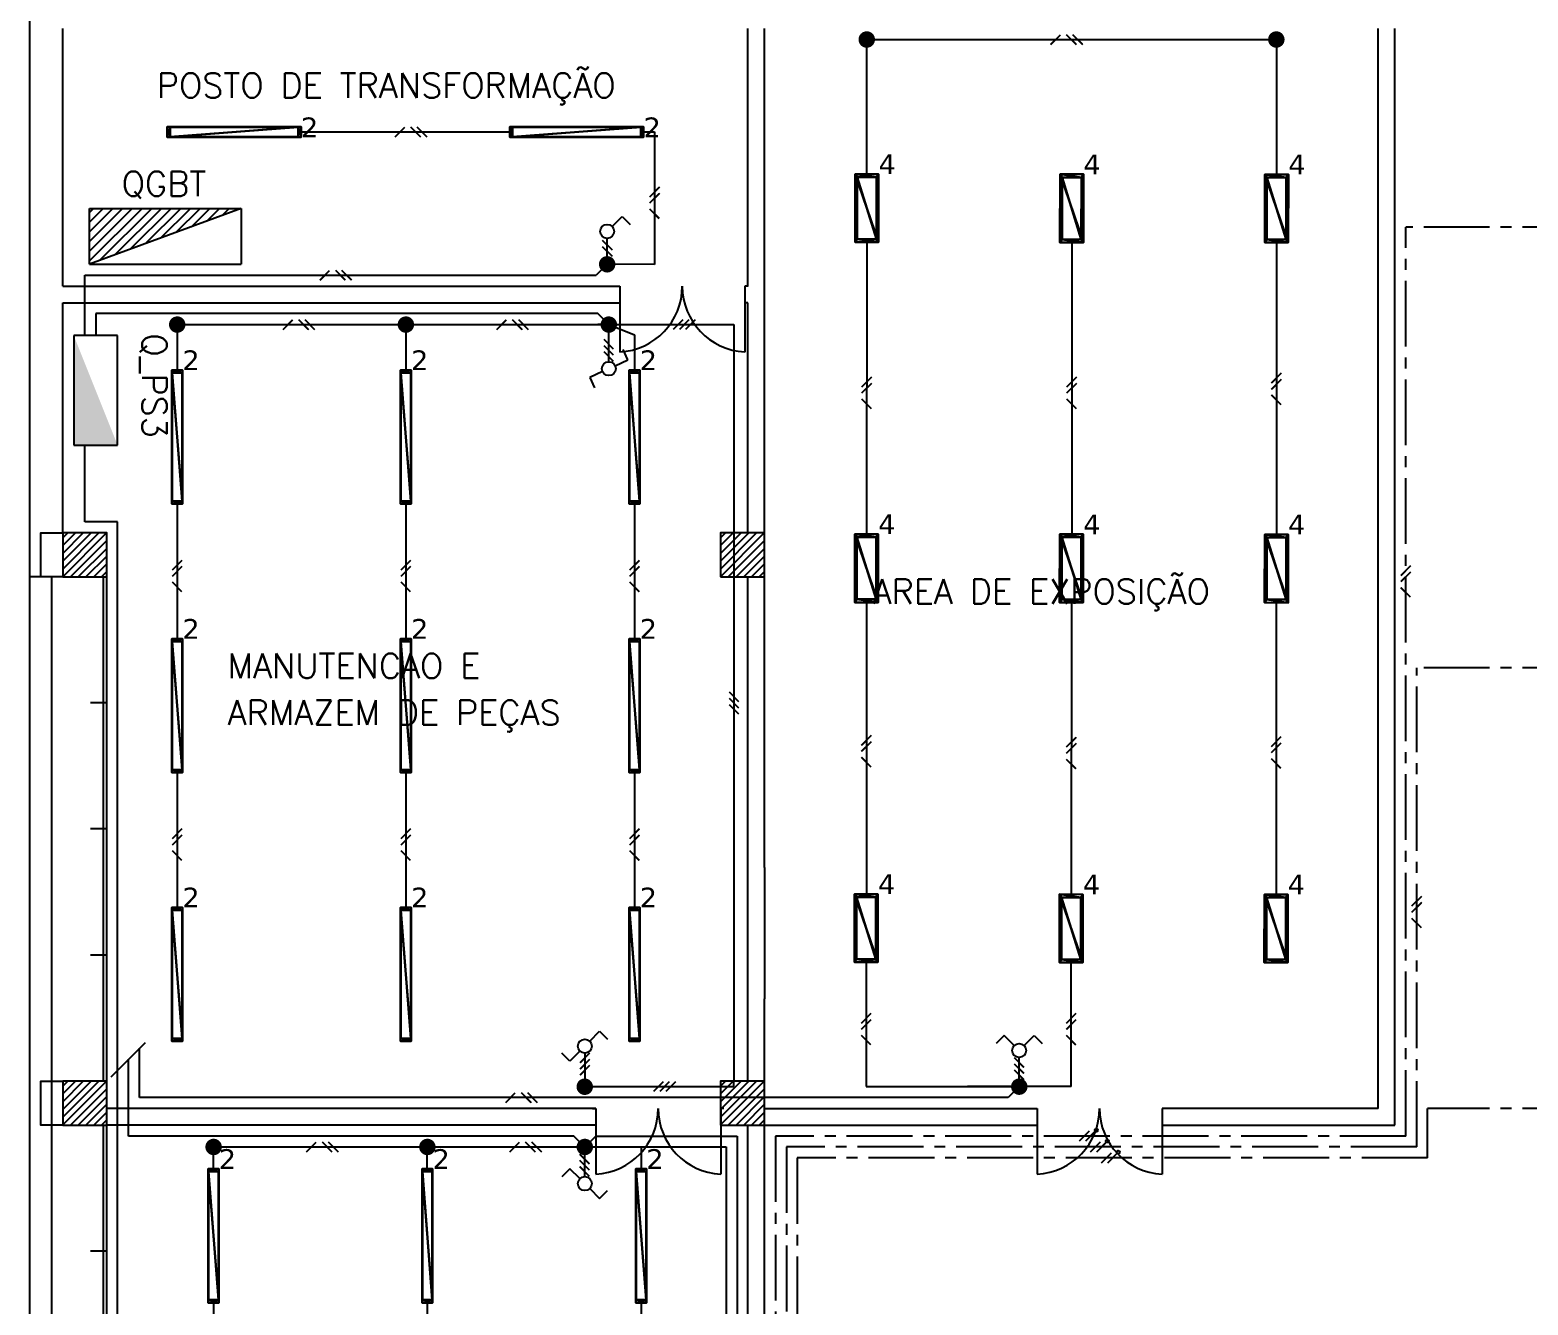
# Model space of a CAD drawing. Extents: x -8 to 729, y -363 to 534.
# Drawn here: x 395.33 to 408.99, y 41.01 to 52.64 of the extents above; entities that cross this region are included whole.
import ezdxf

# ---------------------------------------------------------------- set-up
doc = ezdxf.new("R2010")
doc.units = 0
doc.header["$LTSCALE"] = 0.8
doc.header["$MEASUREMENT"] = 0
doc.linetypes.add('CENTER2', pattern=[1.125, 0.75, -0.125, 0.125, -0.125])
doc.layers.get('0').update_dxf_attribs({"color": 3, "linetype": 'CONTINUOUS'})
for name, color, linetype in [('0_FIOS', 3, 'CONTINUOUS'), ('1', 7, 'CONTINUOUS'), ('Desenho base', 7, 'CONTINUOUS'), ('FILAMENTOS', 4, 'CONTINUOUS'), ('ilum', 2, 'CONTINUOUS'), ('iluminação', 2, 'CONTINUOUS'), ('INTRR', 4, 'CONTINUOUS'), ('Quadros', 170, 'CONTINUOUS')]:
    doc.layers.add(name, color=color, linetype=linetype)
doc.layers.add('DLX_BLD0_LUM', color=7, linetype='CONTINUOUS', true_color=0xffd400)
doc.layers.add('DLX_BLD0_LUMKEY_IDX', color=7, linetype='CONTINUOUS', true_color=0x969696)
doc.styles.add('ROMANS', font='romans', dxfattribs={"width": 0.9})
doc.styles.add('TableTextStyle', font='')
doc.styles.get('TableTextStyle').set_extended_font_data('VERDANA.TTF')

# ---------------------------------------------------------------- blocks, each defined once
blk = doc.blocks.new('*X24')
at = {"color": 0}
for p, q in [((15.8, 29.801), (16.199, 30.2)), ((15.8, 29.871), (16.129, 30.2)), ((15.8, 29.942), (16.058, 30.2)), ((15.8, 30.013), (15.987, 30.2)), ((15.8, 30.084), (15.916, 30.2)), ((15.8, 30.154), (15.846, 30.2)), ((15.87, 29.8), (16.2, 30.13)), ((15.941, 29.8), (16.2, 30.059)), ((16.011, 29.8), (16.2, 29.989)), ((16.082, 29.8), (16.2, 29.918)), ((16.153, 29.8), (16.2, 29.847))]:
    blk.add_line(p, q, dxfattribs=at)
blk = doc.blocks.new('PD')
for p, q in [((-5, 0), (-5, 100)), ((0, 0), (-5, 0))]:
    blk.add_line(p, q)
blk.add_arc((0, 0), 100, 92.866, 180)
blk = doc.blocks.new('PE')
for p, q in [((5, 0), (5, 100)), ((0, 0), (5, 0))]:
    blk.add_line(p, q)
blk.add_arc((0, 0), 100, 0, 87.134)
blk = doc.blocks.new('quadro_electrico')
at = {"layer": '1'}
h = blk.add_hatch(dxfattribs=at)
h.set_pattern_fill('ANSI31', color=256, scale=0.5, style=0)
h.set_pattern_definition([(45, (-10.686716, -50.817083), (-0.044194174, 0.044194174), [])])
h.paths.add_polyline_path([(0, 0.509), (1.384, 0.509), (0, 0)])
for p, q in [((1.384, 0.509), (0, 0)), ((0, 0), (0, 0.509)), ((0, 0.509), (1.384, 0.509)), ((1.384, 0.509), (1.384, 0)), ((0, 0), (1.384, 0))]:
    blk.add_line(p, q, dxfattribs=at)
blk = doc.blocks.new('QUAD')
for p, q in [((0, 0), (0, 0.4)), ((0, 0.4), (1, 0.4)), ((1, 0.4), (1, 0)), ((1, 0), (0, 0))]:
    blk.add_line(p, q)
blk.add_solid([(0, 0.4), (1, 0.4), (1, 0), (1, 0.4)])
blk = doc.blocks.new('11883_2_0')
mesh = blk.add_polyface()
corners = [(-0.048, 0.61), (-0.048, -0.61, -0.068), (-0.048, -0.61), (-0.048, -0.61, -0.068), (-0.048, 0.61), (-0.048, 0.61, -0.068), (-0.048, -0.61), (0.048, -0.61, -0.068), (0.048, -0.61), (0.048, -0.61, -0.068), (-0.048, -0.61), (-0.048, -0.61, -0.068), (0.048, -0.61), (0.048, 0.61, -0.068), (0.048, 0.61), (0.048, 0.61, -0.068), (0.048, -0.61), (0.048, -0.61, -0.068), (0.048, 0.61), (-0.048, 0.61, -0.068), (-0.048, 0.61), (-0.048, 0.61, -0.068), (0.048, 0.61), (0.048, 0.61, -0.068), (-0.045, 0.585, -0.068), (-0.048, -0.61, -0.068), (-0.048, 0.61, -0.068), (-0.045, -0.585, -0.068), (-0.048, -0.61, -0.068), (-0.045, 0.585, -0.068), (-0.045, -0.585, -0.068), (0.048, -0.61, -0.068), (-0.048, -0.61, -0.068), (0.045, -0.585, -0.068), (0.048, -0.61, -0.068), (-0.045, -0.585, -0.068), (0.045, -0.585, -0.068), (0.048, 0.61, -0.068), (0.048, -0.61, -0.068), (0.045, 0.585, -0.068), (0.048, 0.61, -0.068), (0.045, -0.585, -0.068), (0.045, 0.585, -0.068), (-0.048, 0.61, -0.068), (0.048, 0.61, -0.068), (-0.048, 0.61, -0.068), (0.045, 0.585, -0.068), (-0.045, 0.585, -0.068), (-0.048, 0.61), (0.048, -0.61), (0.048, 0.61), (0.048, -0.61), (-0.048, 0.61), (-0.048, -0.61)]
mesh.append_faces([[corners[k] for k in face] for face in [(0, 1, 2), (3, 4, 5), (6, 7, 8), (9, 10, 11), (12, 13, 14), (15, 16, 17), (18, 19, 20), (21, 22, 23), (24, 25, 26), (27, 28, 29), (30, 31, 32), (33, 34, 35), (36, 37, 38), (39, 40, 41), (42, 43, 44), (45, 46, 47), (48, 49, 50), (51, 52, 53)]])
blk = doc.blocks.new('11883_2_1')
mesh = blk.add_polyface()
corners = [(0.045, -0.585, -0.068), (-0.045, 0.585, -0.068), (0.045, 0.585, -0.068), (-0.045, 0.585, -0.068), (0.045, -0.585, -0.068), (-0.045, -0.585, -0.068)]
mesh.append_faces([[corners[k] for k in face] for face in [(0, 1, 2), (3, 4, 5)]])
blk = doc.blocks.new('10005_2_0')
mesh = blk.add_polyface()
corners = [(-0.107, 0.311), (-0.107, -0.311, -0.048), (-0.107, -0.311), (-0.107, -0.311, -0.048), (-0.107, 0.311), (-0.107, 0.311, -0.048), (-0.107, -0.311), (0.107, -0.311, -0.048), (0.107, -0.311), (0.107, -0.311, -0.048), (-0.107, -0.311), (-0.107, -0.311, -0.048), (0.107, -0.311), (0.107, 0.311, -0.048), (0.107, 0.311), (0.107, 0.311, -0.048), (0.107, -0.311), (0.107, -0.311, -0.048), (0.107, 0.311), (-0.107, 0.311, -0.048), (-0.107, 0.311), (-0.107, 0.311, -0.048), (0.107, 0.311), (0.107, 0.311, -0.048), (-0.088, 0.283, -0.048), (-0.107, -0.311, -0.048), (-0.107, 0.311, -0.048), (-0.088, -0.283, -0.048), (-0.107, -0.311, -0.048), (-0.088, 0.283, -0.048), (-0.088, -0.283, -0.048), (0.107, -0.311, -0.048), (-0.107, -0.311, -0.048), (0.088, -0.283, -0.048), (0.107, -0.311, -0.048), (-0.088, -0.283, -0.048), (0.088, -0.283, -0.048), (0.107, 0.311, -0.048), (0.107, -0.311, -0.048), (0.088, 0.283, -0.048), (0.107, 0.311, -0.048), (0.088, -0.283, -0.048), (0.088, 0.283, -0.048), (-0.107, 0.311, -0.048), (0.107, 0.311, -0.048), (-0.107, 0.311, -0.048), (0.088, 0.283, -0.048), (-0.088, 0.283, -0.048), (-0.107, 0.311), (0.107, -0.311), (0.107, 0.311), (0.107, -0.311), (-0.107, 0.311), (-0.107, -0.311)]
mesh.append_faces([[corners[k] for k in face] for face in [(0, 1, 2), (3, 4, 5), (6, 7, 8), (9, 10, 11), (12, 13, 14), (15, 16, 17), (18, 19, 20), (21, 22, 23), (24, 25, 26), (27, 28, 29), (30, 31, 32), (33, 34, 35), (36, 37, 38), (39, 40, 41), (42, 43, 44), (45, 46, 47), (48, 49, 50), (51, 52, 53)]])
blk = doc.blocks.new('10005_2_1')
mesh = blk.add_polyface()
corners = [(0.088, -0.283, -0.048), (-0.088, 0.283, -0.048), (0.088, 0.283, -0.048), (-0.088, 0.283, -0.048), (0.088, -0.283, -0.048), (-0.088, -0.283, -0.048)]
mesh.append_faces([[corners[k] for k in face] for face in [(0, 1, 2), (3, 4, 5)]])
blk = doc.blocks.new('2F')
at = {"layer": '0_FIOS'}
for p, q in [((-0.24, -0.78), (-1.8, 0.78)), ((0.78, -0.78), (-0.78, 0.78))]:
    blk.add_line(p, q, dxfattribs=at)
blk = doc.blocks.new('FIOS')
at = {"layer": '0_FIOS'}
for p, q in [((-1.25, -0.78), (-2.81, 0.78)), ((-0.24, -0.78), (-1.8, 0.78)), ((0.78, -0.78), (-0.78, 0.78))]:
    blk.add_line(p, q, dxfattribs=at)
blk = doc.blocks.new('MONO')
at = {"layer": '0_FIOS'}
for p, q in [((-3.36, -0.78), (-1.8, 0.78)), ((0.78, -0.78), (-0.78, 0.78)), ((1.8, -0.78), (0.24, 0.78))]:
    blk.add_line(p, q, dxfattribs=at)

msp = doc.modelspace()

# ---------------------------------------------------------------- linework, layer by layer
at = {"layer": 'Desenho base', "color": 7}
for p, q in [((395.329, 47.656), (395.329, 53.356)), ((395.629, 50.306), (395.629, 52.656)), ((401.879, 50.306), (401.879, 52.656)), ((402.029, 51.506), (402.029, 52.656)), ((407.629, 42.806), (407.629, 52.656)), ((407.779, 42.656), (407.779, 52.656)), ((395.629, 50.306), (400.71, 50.306)), ((400.71, 50.306), (400.71, 50.156)), ((401.85, 50.306), (401.85, 50.156)), ((401.879, 50.306), (401.85, 50.306)), ((402.029, 50.156), (402.029, 50.306)), ((395.629, 48.056), (395.629, 50.156)), ((395.629, 50.156), (400.71, 50.156)), ((401.879, 50.156), (401.85, 50.156)), ((401.879, 48.056), (401.879, 50.156)), ((402.029, 48.056), (402.029, 48.956)), ((396.029, 48.056), (395.629, 48.056)), ((395.629, 48.056), (395.629, 47.656)), ((396.029, 47.656), (396.029, 48.056)), ((402.029, 48.056), (401.629, 48.056)), ((401.629, 48.056), (401.629, 47.656)), ((402.029, 47.656), (402.029, 48.056)), ((395.629, 47.656), (395.329, 47.656)), ((395.329, 32.656), (395.329, 47.656)), ((395.529, 32.656), (395.529, 47.656)), ((395.629, 47.656), (396.029, 47.656)), ((395.999, 43.056), (395.999, 47.656)), ((396.029, 43.056), (396.029, 47.656)), ((401.629, 47.656), (402.029, 47.656)), ((401.879, 43.056), (401.879, 47.656)), ((402.029, 45.006), (402.029, 47.656)), ((396.029, 46.506), (395.88, 46.506)), ((396.029, 45.356), (395.88, 45.356)), ((402.029, 45.006), (402.029, 43.806)), ((396.029, 44.206), (395.88, 44.206)), ((401.879, 43.056), (401.879, 43.806)), ((402.029, 43.056), (402.029, 43.806)), ((396.029, 43.056), (395.629, 43.056)), ((395.629, 43.056), (395.629, 42.656)), ((396.029, 42.656), (396.029, 43.056)), ((402.029, 43.056), (401.629, 43.056)), ((401.629, 43.056), (401.629, 42.656)), ((402.029, 42.656), (402.029, 43.056)), ((400.49, 42.806), (400.49, 42.656)), ((401.629, 42.806), (401.63, 42.656)), ((402.029, 42.806), (404.486, 42.807)), ((404.516, 42.807), (404.516, 42.208)), ((407.629, 42.806), (405.686, 42.807)), ((395.629, 42.656), (396.029, 42.656)), ((395.999, 38.056), (395.999, 42.656)), ((396.029, 38.056), (396.029, 42.656)), ((401.629, 42.656), (402.029, 42.656)), ((401.879, 38.856), (401.879, 42.656)), ((402.029, 38.856), (402.029, 42.656)), ((402.029, 42.656), (404.516, 42.656)), ((405.656, 42.656), (407.779, 42.656)), ((396.029, 41.506), (395.88, 41.506))]:
    msp.add_line(p, q, dxfattribs=at)
at = {"layer": 'Desenho base', "color": 7, "linetype": 'Continuous'}
for p, q in [((402.029, 50.306), (402.029, 51.506)), ((402.029, 48.956), (402.029, 50.156)), ((400.49, 42.806), (396.029, 42.806)), ((400.49, 42.656), (396.029, 42.656))]:
    msp.add_line(p, q, dxfattribs=at)
at = {"layer": 'Desenho base', "color": 7}
for points in [[(395.629, 47.656), (395.429, 47.656), (395.429, 48.056), (395.629, 48.056)], [(395.629, 42.656), (395.429, 42.656), (395.429, 43.056), (395.629, 43.056)]]:
    msp.add_lwpolyline(points, dxfattribs=at)
for points in [[(395.629, 47.656), (396.029, 47.656), (396.029, 48.056), (395.629, 48.056)], [(401.629, 47.656), (402.029, 47.656), (402.029, 48.056), (401.629, 48.056)], [(395.629, 42.656), (396.029, 42.656), (396.029, 43.056), (395.629, 43.056)], [(401.629, 42.656), (402.029, 42.656), (402.029, 43.056), (401.629, 43.056)]]:
    msp.add_lwpolyline(points, close=True, dxfattribs=at)
at = {"layer": 'ilum'}
for p, q in [((402.96, 52.556), (406.699, 52.556)), ((402.963, 51.329, 2.752), (402.963, 52.556)), ((404.643, 52.512), (404.729, 52.599)), ((404.786, 52.599), (404.873, 52.512)), ((404.843, 52.599), (404.929, 52.512)), ((406.699, 52.556), (406.701, 51.326, 2.752)), ((397.777, 51.713, 2.732), (399.732, 51.713, 2.732)), ((398.661, 51.669, 2.732), (398.748, 51.756, 2.732)), ((398.804, 51.756, 2.732), (398.891, 51.669, 2.732)), ((398.861, 51.756, 2.732), (398.948, 51.669, 2.732)), ((400.927, 51.713, 2.732), (401.027, 51.713, 2.732)), ((401.027, 51.713, 2.732), (401.027, 50.505, 2.732)), ((400.983, 51.122, 2.732), (401.07, 51.209, 2.732)), ((400.983, 51.066, 2.732), (401.07, 51.152, 2.732)), ((401.07, 50.922, 2.732), (400.983, 51.009, 2.732)), ((400.551, 50.722), (400.639, 50.637)), ((400.595, 50.506), (400.595, 50.742)), ((402.962, 50.735, 2.752), (402.96, 48.017, 2.752)), ((404.832, 50.733, 2.752), (404.832, 48.016, 2.752)), ((406.701, 50.732, 2.752), (406.699, 48.014, 2.752)), ((400.552, 50.665), (400.64, 50.58)), ((397.975, 50.363), (398.062, 50.45)), ((398.119, 50.45), (398.205, 50.363)), ((398.175, 50.45), (398.262, 50.363)), ((400.595, 50.506), (400.495, 50.406)), ((401.027, 50.505, 2.732), (400.595, 50.506)), ((395.829, 49.856), (395.829, 50.407)), ((395.829, 50.407), (400.495, 50.406)), ((400.51, 50.056), (395.929, 50.056)), ((395.929, 50.056), (395.929, 49.856)), ((400.61, 49.956), (400.51, 50.056)), ((396.672, 49.956), (400.844, 49.956)), ((396.672, 49.956), (396.672, 49.541, 2.732)), ((397.639, 49.912), (397.726, 49.999)), ((397.782, 49.999), (397.869, 49.912)), ((397.839, 49.999), (397.925, 49.912)), ((398.758, 49.956), (398.758, 49.541, 2.732)), ((399.588, 49.912), (399.675, 49.999)), ((399.731, 49.999), (399.818, 49.912)), ((399.788, 49.999), (399.874, 49.912)), ((400.61, 49.956), (400.51, 49.956)), ((400.61, 49.819), (400.61, 49.956)), ((400.61, 49.956), (400.844, 49.863, 0.803)), ((400.61, 49.621), (400.61, 49.887)), ((400.844, 49.956), (401.75, 49.956)), ((401.75, 49.956), (401.75, 43.056)), ((400.844, 49.863, 0.803), (400.844, 49.641, 2.732)), ((400.844, 49.641, 2.732), (400.844, 49.544, 2.732)), ((402.918, 49.389, 2.752), (403.005, 49.476, 2.752)), ((404.788, 49.389, 2.752), (404.875, 49.476, 2.752)), ((406.656, 49.425, 2.752), (406.743, 49.512, 2.752)), ((402.918, 49.333, 2.752), (403.005, 49.419, 2.752)), ((404.788, 49.333, 2.752), (404.875, 49.419, 2.752)), ((406.656, 49.368, 2.752), (406.743, 49.455, 2.752)), ((403.005, 49.189, 2.752), (402.918, 49.276, 2.752)), ((404.875, 49.189, 2.752), (404.788, 49.276, 2.752)), ((406.743, 49.225, 2.752), (406.656, 49.312, 2.752)), ((395.829, 48.156, 2.732), (395.829, 48.856)), ((396.672, 48.346, 2.732), (396.672, 47.066, 2.732)), ((398.758, 48.346, 2.732), (398.758, 47.066, 2.732)), ((400.844, 48.346, 2.732), (400.844, 47.066, 2.732)), ((396.129, 48.156, 2.732), (395.829, 48.156, 2.732)), ((396.129, 48.056, 2.732), (396.129, 48.156, 2.732)), ((396.129, 36.336), (396.129, 48.056, 2.732)), ((396.629, 47.719, 2.732), (396.716, 47.806, 2.732)), ((396.629, 47.662, 2.732), (396.716, 47.749, 2.732)), ((398.715, 47.719, 2.732), (398.802, 47.806, 2.732)), ((398.715, 47.662, 2.732), (398.802, 47.749, 2.732)), ((400.801, 47.719, 2.732), (400.888, 47.806, 2.732)), ((400.801, 47.662, 2.732), (400.888, 47.749, 2.732)), ((407.836, 47.669), (407.923, 47.756)), ((407.836, 47.612), (407.923, 47.699)), ((396.716, 47.519, 2.732), (396.629, 47.606, 2.732)), ((398.802, 47.519, 2.732), (398.715, 47.606, 2.732)), ((400.888, 47.519, 2.732), (400.801, 47.606, 2.732)), ((407.923, 47.469), (407.836, 47.556)), ((402.96, 47.451, 2.752), (402.96, 44.734, 2.752)), ((404.829, 47.45, 2.752), (404.827, 44.732, 2.752)), ((406.698, 47.448, 2.752), (406.696, 44.731, 2.752)), ((402.916, 46.121, 5.515), (403.003, 46.208, 5.515)), ((404.785, 46.104, 2.752), (404.871, 46.191, 2.752)), ((406.654, 46.109, 2.752), (406.741, 46.196, 2.752)), ((402.916, 46.065, 5.515), (403.003, 46.151, 5.515)), ((404.785, 46.048, 2.752), (404.871, 46.134, 2.752)), ((406.654, 46.053, 2.752), (406.741, 46.139, 2.752)), ((403.003, 45.921, 5.515), (402.916, 46.008, 5.515)), ((404.871, 45.905, 2.752), (404.785, 45.991, 2.752)), ((406.741, 45.909, 2.752), (406.654, 45.996, 2.752)), ((396.672, 45.896, 2.732), (396.672, 44.616, 2.732)), ((398.758, 45.896, 2.732), (398.758, 44.616, 2.732)), ((400.844, 45.896, 2.732), (400.844, 44.616, 2.732)), ((396.629, 45.269, 2.732), (396.716, 45.356, 2.732)), ((396.629, 45.212, 2.732), (396.716, 45.299, 2.732)), ((398.715, 45.269, 2.732), (398.802, 45.356, 2.732)), ((398.715, 45.212, 2.732), (398.802, 45.299, 2.732)), ((400.801, 45.269, 2.732), (400.888, 45.356, 2.732)), ((400.801, 45.212, 2.732), (400.888, 45.299, 2.732)), ((396.716, 45.069, 2.732), (396.629, 45.156, 2.732)), ((398.802, 45.069, 2.732), (398.715, 45.156, 2.732)), ((400.888, 45.069, 2.732), (400.801, 45.156, 2.732)), ((407.936, 44.654), (408.023, 44.741)), ((407.936, 44.597), (408.023, 44.684)), ((408.023, 44.454), (407.936, 44.541)), ((402.957, 44.14, 2.752), (402.957, 43.006)), ((404.827, 43.006), (404.826, 44.138, 2.752)), ((402.914, 43.586, 1.376), (403.001, 43.673, 1.376)), ((402.914, 43.53, 1.376), (403.001, 43.616, 1.376)), ((404.783, 43.586, 1.376), (404.87, 43.672, 1.376)), ((404.783, 43.529, 1.376), (404.87, 43.616, 1.376)), ((403.001, 43.387, 1.376), (402.914, 43.473, 1.376)), ((404.87, 43.386, 1.376), (404.783, 43.472, 1.376)), ((396.38, 43.407, 2.8), (396.067, 43.094)), ((396.329, 42.906, 2.732), (396.329, 43.356, 2.343)), ((396.229, 43.251, 2.732), (396.229, 43.256, 1.451)), ((396.229, 42.556, 2.732), (396.229, 43.251, 2.732)), ((400.39, 43.31), (400.39, 43.043)), ((404.353, 43.006), (404.353, 43.273)), ((401.75, 43.006), (401.75, 43.056)), ((399.67, 42.863, 1.366), (399.756, 42.95, 1.366)), ((399.813, 42.95, 1.366), (399.9, 42.863, 1.366)), ((399.87, 42.95, 1.366), (399.956, 42.863, 1.366)), ((400.39, 43.006), (401.75, 43.006)), ((402.957, 43.006), (404.353, 43.006)), ((404.827, 43.006), (403.88, 43.006)), ((404.353, 43.006), (404.253, 42.906)), ((404.253, 42.906), (396.329, 42.906, 2.732)), ((400.29, 42.556, 2.732), (396.229, 42.556, 2.732)), ((400.39, 42.456, 2.732), (400.29, 42.556, 2.732)), ((400.39, 42.456, 2.732), (400.49, 42.556, 2.732)), ((400.49, 42.556, 5.464), (401.779, 42.556)), ((401.779, 42.556), (401.779, 36.686)), ((404.904, 42.512), (404.991, 42.599)), ((404.961, 42.512), (405.048, 42.599)), ((397.004, 42.256, 2.732), (397.004, 42.456, 2.732)), ((397.004, 42.456, 2.732), (400.904, 42.456, 2.732)), ((397.853, 42.412, 2.732), (397.94, 42.499, 2.732)), ((397.997, 42.499, 2.732), (398.083, 42.412, 2.732)), ((398.053, 42.499, 2.732), (398.14, 42.412, 2.732)), ((398.954, 42.256, 2.732), (398.954, 42.456, 2.732)), ((399.708, 42.412, 2.732), (399.794, 42.499, 2.732)), ((399.851, 42.499, 2.732), (399.937, 42.412, 2.732)), ((399.907, 42.499, 2.732), (399.994, 42.412, 2.732)), ((400.39, 42.189, 2.732), (400.39, 42.456, 2.732)), ((400.904, 42.456, 2.732), (400.904, 42.256, 2.732)), ((400.904, 42.456, 2.732), (401.679, 42.456)), ((401.679, 42.456), (401.679, 38.956)), ((405.004, 42.412), (405.091, 42.499)), ((405.061, 42.412), (405.148, 42.499)), ((405.104, 42.312), (405.191, 42.399)), ((405.161, 42.312), (405.248, 42.399)), ((397.004, 41.061, 2.732), (397.004, 40.207, 2.732)), ((398.954, 41.061, 2.732), (398.954, 40.232, 2.732)), ((400.904, 41.061, 2.732), (400.904, 40.207, 2.732))]:
    msp.add_line(p, q, dxfattribs=at)
at = {"layer": 'ilum', "linetype": 'CENTER2'}
for p, q in [((409.543, 50.846, 5.515), (407.879, 50.846)), ((407.879, 42.556), (407.879, 50.846)), ((407.979, 42.456), (407.979, 46.826)), ((409.543, 46.826, 5.515), (407.979, 46.826)), ((408.079, 42.356), (408.079, 42.806)), ((409.543, 42.806, 5.515), (408.079, 42.806)), ((407.879, 42.556), (402.129, 42.556)), ((402.129, 42.556), (402.129, 33.641)), ((407.979, 42.456), (402.229, 42.456)), ((402.229, 42.456), (402.229, 33.641)), ((408.079, 42.356), (402.329, 42.356)), ((402.329, 42.356), (402.329, 33.641))]:
    msp.add_line(p, q, dxfattribs=at)
at = {"layer": 'ilum', "ltscale": 0.5, "const_width": 0.075}
for points in [[(402.925, 52.556, -1), (403, 52.556, -1)], [(406.661, 52.556, -1), (406.736, 52.556, -1)], [(400.557, 50.506, -1), (400.632, 50.506, -1)], [(396.635, 49.956, -1), (396.71, 49.956, -1)], [(398.721, 49.956, -1), (398.796, 49.956, -1)], [(400.572, 49.956, -1), (400.647, 49.956, -1)], [(400.39, 42.968, -1), (400.39, 43.043, -1)], [(404.316, 43.006, -1), (404.391, 43.006, -1)]]:
    msp.add_lwpolyline(points, format="xyb", close=True, dxfattribs=at)
at = {"layer": 'ilum', "ltscale": 0.5, "const_width": 0.075, "elevation": 2.732}
for points in [[(396.967, 42.456, -1), (397.042, 42.456, -1)], [(398.917, 42.456, -1), (398.992, 42.456, -1)], [(400.353, 42.456, -1), (400.428, 42.456, -1)]]:
    msp.add_lwpolyline(points, format="xyb", close=True, dxfattribs=at)
at = {"layer": 'iluminação'}
for p, q in [((401.284, 49.999), (401.197, 49.912)), ((401.34, 49.999), (401.254, 49.912)), ((401.397, 49.999), (401.31, 49.912)), ((400.653, 49.733), (400.566, 49.82)), ((400.653, 49.676), (400.566, 49.763)), ((400.653, 49.62), (400.566, 49.707)), ((401.706, 46.606), (401.793, 46.519)), ((401.706, 46.549), (401.793, 46.462)), ((401.706, 46.492), (401.793, 46.406)), ((400.434, 43.311), (400.347, 43.224)), ((400.434, 43.254), (400.347, 43.167)), ((400.434, 43.198), (400.347, 43.111)), ((404.397, 43.182), (404.31, 43.268)), ((404.397, 43.125), (404.31, 43.212)), ((401.105, 43.049), (401.018, 42.962)), ((401.161, 43.049), (401.074, 42.962)), ((401.218, 43.049), (401.131, 42.962)), ((404.397, 43.068), (404.31, 43.155)), ((400.434, 42.301, 2.732), (400.347, 42.388, 2.732)), ((400.434, 42.245, 2.732), (400.347, 42.331, 2.732)), ((400.434, 42.188, 2.732), (400.347, 42.275, 2.732))]:
    msp.add_line(p, q, dxfattribs=at)
for centre in [(405.057, 42.609), (405.157, 42.509), (405.257, 42.409)]:
    msp.add_circle(centre, 0.0135, dxfattribs=at)
at = {"layer": 'INTRR'}
for p, q in [((400.64, 50.851), (400.731, 50.942)), ((400.731, 50.942), (400.804, 50.869)), ((400.667, 49.581), (400.784, 49.635)), ((400.784, 49.635), (400.74, 49.729)), ((400.552, 49.527), (400.435, 49.473)), ((400.435, 49.473), (400.479, 49.379)), ((400.435, 43.421), (400.526, 43.512)), ((400.526, 43.512), (400.599, 43.439)), ((404.217, 43.472), (404.144, 43.399)), ((404.308, 43.381), (404.217, 43.472)), ((404.398, 43.381), (404.489, 43.472)), ((404.489, 43.472), (404.562, 43.399)), ((400.346, 43.331), (400.254, 43.24)), ((400.254, 43.24), (400.182, 43.313)), ((400.254, 42.258, 2.732), (400.182, 42.185, 2.732)), ((400.346, 42.167, 2.732), (400.254, 42.258, 2.732)), ((400.435, 42.077, 2.732), (400.526, 41.986, 2.732)), ((400.526, 41.986, 2.732), (400.599, 42.059, 2.732))]:
    msp.add_line(p, q, dxfattribs=at)
at = {"layer": 'INTRR', "linetype": 'Continuous'}
for centre in [(400.595, 50.806), (400.61, 49.554), (400.39, 43.376), (404.353, 43.336), (400.39, 42.122, 2.732)]:
    msp.add_circle(centre, 0.0635, dxfattribs=at)
at = {"layer": 'Quadros'}
msp.add_line((396.129, 48.856), (396.129, 48.956), dxfattribs=at)

# ---------------------------------------------------------------- block references
at = {"layer": 'Desenho base', "color": 7}
for name, p in [('quadro_electrico', (395.873, 50.507)), ('*X24', (379.829, 17.856)), ('*X24', (385.829, 17.856)), ('*X24', (379.829, 12.856)), ('*X24', (385.829, 12.856))]:
    msp.add_blockref(name, p, dxfattribs=at)
at = {"layer": 'Desenho base', "color": 7, "xscale": 0.006000000000000227, "yscale": 0.006000000000000227, "zscale": 0.006000000000000227, "rotation": 180}
for name, p in [('PD', (400.68, 50.306)), ('PE', (401.88, 50.306)), ('PD', (400.46, 42.807)), ('PE', (401.66, 42.807)), ('PD', (404.486, 42.807)), ('PE', (405.686, 42.807))]:
    msp.add_blockref(name, p, dxfattribs=at)
at = {"layer": 'DLX_BLD0_LUM'}
for name, p, rotation in [('11883_2_0', (397.192, 51.713, 2.8), 89.99999999999999), ('11883_2_0', (397.192, 51.713, 2.8), 89.99999999999999), ('11883_2_1', (397.192, 51.713, 2.8), 89.99999999999999), ('11883_2_1', (397.192, 51.713, 2.8), 89.99999999999999), ('11883_2_0', (400.317, 51.713, 2.8), 89.99999999999999), ('11883_2_0', (400.317, 51.713, 2.8), 89.99999999999999), ('11883_2_1', (400.317, 51.713, 2.8), 89.99999999999999), ('11883_2_1', (400.317, 51.713, 2.8), 89.99999999999999), ('10005_2_0', (402.963, 51.018, 2.8), 359.9551349447145), ('10005_2_0', (402.963, 51.018, 2.8), 359.9551349447145), ('10005_2_1', (402.963, 51.018, 2.8), 359.9551349447145), ('10005_2_1', (402.963, 51.018, 2.8), 359.9551349447145), ('10005_2_0', (404.832, 51.016, 2.8), 359.9551349447145), ('10005_2_0', (404.832, 51.016, 2.8), 359.9551349447145), ('10005_2_1', (404.832, 51.016, 2.8), 359.9551349447145), ('10005_2_1', (404.832, 51.016, 2.8), 359.9551349447145), ('10005_2_0', (406.701, 51.015, 2.8), 359.9551349447145), ('10005_2_0', (406.701, 51.015, 2.8), 359.9551349447145), ('10005_2_1', (406.701, 51.015, 2.8), 359.9551349447145), ('10005_2_1', (406.701, 51.015, 2.8), 359.9551349447145), ('10005_2_0', (402.96, 47.734, 2.8), 359.9551349447145), ('10005_2_0', (402.96, 47.734, 2.8), 359.9551349447145), ('10005_2_1', (402.96, 47.734, 2.8), 359.9551349447145), ('10005_2_1', (402.96, 47.734, 2.8), 359.9551349447145), ('10005_2_0', (404.829, 47.733, 2.8), 359.9551349447145), ('10005_2_0', (404.829, 47.733, 2.8), 359.9551349447145), ('10005_2_1', (404.829, 47.733, 2.8), 359.9551349447145), ('10005_2_1', (404.829, 47.733, 2.8), 359.9551349447145), ('10005_2_0', (406.699, 47.731, 2.8), 359.9551349447145), ('10005_2_0', (406.699, 47.731, 2.8), 359.9551349447145), ('10005_2_1', (406.699, 47.731, 2.8), 359.9551349447145), ('10005_2_1', (406.699, 47.731, 2.8), 359.9551349447145), ('10005_2_0', (402.957, 44.451, 2.8), 359.9551349447145), ('10005_2_0', (402.957, 44.451, 2.8), 359.9551349447145), ('10005_2_1', (402.957, 44.451, 2.8), 359.9551349447145), ('10005_2_1', (402.957, 44.451, 2.8), 359.9551349447145), ('10005_2_0', (404.827, 44.449, 2.8), 359.9551349447145), ('10005_2_0', (404.827, 44.449, 2.8), 359.9551349447145), ('10005_2_1', (404.827, 44.449, 2.8), 359.9551349447145), ('10005_2_1', (404.827, 44.449, 2.8), 359.9551349447145), ('10005_2_0', (406.696, 44.448, 2.8), 359.9551349447145), ('10005_2_0', (406.696, 44.448, 2.8), 359.9551349447145), ('10005_2_1', (406.696, 44.448, 2.8), 359.9551349447145), ('10005_2_1', (406.696, 44.448, 2.8), 359.9551349447145)]:
    msp.add_blockref(name, p, dxfattribs=dict(at, rotation=rotation))
for name, p in [('11883_2_0', (396.672, 48.931, 2.8)), ('11883_2_0', (396.672, 48.931, 2.8)), ('11883_2_1', (396.672, 48.931, 2.8)), ('11883_2_1', (396.672, 48.931, 2.8)), ('11883_2_0', (398.758, 48.931, 2.8)), ('11883_2_0', (398.758, 48.931, 2.8)), ('11883_2_1', (398.758, 48.931, 2.8)), ('11883_2_1', (398.758, 48.931, 2.8)), ('11883_2_0', (400.844, 48.931, 2.8)), ('11883_2_0', (400.844, 48.931, 2.8)), ('11883_2_1', (400.844, 48.931, 2.8)), ('11883_2_1', (400.844, 48.931, 2.8)), ('11883_2_0', (396.672, 46.481, 2.8)), ('11883_2_0', (396.672, 46.481, 2.8)), ('11883_2_1', (396.672, 46.481, 2.8)), ('11883_2_1', (396.672, 46.481, 2.8)), ('11883_2_0', (398.758, 46.481, 2.8)), ('11883_2_0', (398.758, 46.481, 2.8)), ('11883_2_1', (398.758, 46.481, 2.8)), ('11883_2_1', (398.758, 46.481, 2.8)), ('11883_2_0', (400.844, 46.481, 2.8)), ('11883_2_0', (400.844, 46.481, 2.8)), ('11883_2_1', (400.844, 46.481, 2.8)), ('11883_2_1', (400.844, 46.481, 2.8)), ('11883_2_0', (396.672, 44.031, 2.8)), ('11883_2_0', (396.672, 44.031, 2.8)), ('11883_2_1', (396.672, 44.031, 2.8)), ('11883_2_1', (396.672, 44.031, 2.8)), ('11883_2_0', (398.758, 44.031, 2.8)), ('11883_2_0', (398.758, 44.031, 2.8)), ('11883_2_1', (398.758, 44.031, 2.8)), ('11883_2_1', (398.758, 44.031, 2.8)), ('11883_2_0', (400.844, 44.031, 2.8)), ('11883_2_0', (400.844, 44.031, 2.8)), ('11883_2_1', (400.844, 44.031, 2.8)), ('11883_2_1', (400.844, 44.031, 2.8)), ('11883_2_0', (397.004, 41.646, 2.8)), ('11883_2_0', (397.004, 41.646, 2.8)), ('11883_2_1', (397.004, 41.646, 2.8)), ('11883_2_1', (397.004, 41.646, 2.8)), ('11883_2_0', (398.954, 41.646, 2.8)), ('11883_2_0', (398.954, 41.646, 2.8)), ('11883_2_1', (398.954, 41.646, 2.8)), ('11883_2_1', (398.954, 41.646, 2.8)), ('11883_2_0', (400.904, 41.646, 2.8)), ('11883_2_0', (400.904, 41.646, 2.8)), ('11883_2_1', (400.904, 41.646, 2.8)), ('11883_2_1', (400.904, 41.646, 2.8))]:
    msp.add_blockref(name, p, dxfattribs=at)
at = {"layer": 'FILAMENTOS', "linetype": 'Continuous', "xscale": -0.05560094617944675, "yscale": 0.05560094617944675, "zscale": 0.05560094617944675, "rotation": 180}
for p in [(405.004, 42.556), (405.004, 42.556), (405.104, 42.456), (405.104, 42.456), (405.204, 42.356), (405.204, 42.356)]:
    msp.add_blockref('2F', p, dxfattribs=at)
at = {"layer": 'ilum', "linetype": 'Continuous', "xscale": -0.05560094617944676, "yscale": 0.05560094617944676, "zscale": 0.05560094617944675, "rotation": 91.03123463844257}
msp.add_blockref('2F', (400.596, 50.623), dxfattribs=at)
at = {"layer": 'iluminação', "xscale": 0.05560094617944675, "yscale": 0.05560094617944675, "zscale": 0.05560094617944675}
for p in [(404.829, 52.556), (398.848, 51.713, 2.732), (398.162, 50.406), (397.825, 49.956), (399.774, 49.956), (399.856, 42.906, 1.366), (398.04, 42.456, 2.732), (399.894, 42.456, 2.732)]:
    msp.add_blockref('MONO', p, dxfattribs=at)
at = {"layer": 'iluminação'}
for name, p, xscale, yscale, zscale, rotation in [('MONO', (401.027, 51.109, 2.732), 0.05560094617944675, 0.05560094617944675, 0.05560094617944675, 90), ('FIOS', (401.353, 49.956), -0.0556022733293418, 0.0556022733293418, 0.05560227332934211, 180), ('FIOS', (400.61, 49.663), -0.0556022733293418, 0.0556022733293418, 0.05560227332934211, 90), ('MONO', (402.961, 49.376, 2.752), 0.05560094617944675, 0.05560094617944675, 0.05560094617944675, 90), ('MONO', (404.832, 49.376, 2.752), 0.05560094617944675, 0.05560094617944675, 0.05560094617944675, 90), ('MONO', (406.7, 49.412, 2.752), 0.05560094617944675, 0.05560094617944675, 0.05560094617944675, 90), ('MONO', (396.672, 47.706, 2.732), 0.05560094617944675, 0.05560094617944675, 0.05560094617944675, 90), ('MONO', (398.758, 47.706, 2.732), 0.05560094617944675, 0.05560094617944675, 0.05560094617944675, 90), ('MONO', (400.844, 47.706, 2.732), 0.05560094617944675, 0.05560094617944675, 0.05560094617944675, 90), ('MONO', (407.879, 47.656), 0.05560094617944675, 0.05560094617944675, 0.05560094617944675, 90), ('FIOS', (401.75, 46.562), -0.0556022733293418, 0.0556022733293418, 0.05560227332934211, 270), ('MONO', (402.96, 46.108, 5.515), 0.05560094617944675, 0.05560094617944675, 0.05560094617944675, 90), ('MONO', (404.828, 46.091, 2.752), 0.05560094617944675, 0.05560094617944675, 0.05560094617944675, 90), ('MONO', (406.697, 46.096, 2.752), 0.05560094617944675, 0.05560094617944675, 0.05560094617944675, 90), ('MONO', (396.672, 45.256, 2.732), 0.05560094617944675, 0.05560094617944675, 0.05560094617944675, 90), ('MONO', (398.758, 45.256, 2.732), 0.05560094617944675, 0.05560094617944675, 0.05560094617944675, 90), ('MONO', (400.844, 45.256, 2.732), 0.05560094617944675, 0.05560094617944675, 0.05560094617944675, 90), ('MONO', (407.979, 44.641), 0.05560094617944675, 0.05560094617944675, 0.05560094617944675, 90), ('MONO', (402.957, 43.573, 1.376), 0.05560094617944675, 0.05560094617944675, 0.05560094617944675, 90), ('MONO', (404.827, 43.572, 1.376), 0.05560094617944675, 0.05560094617944675, 0.05560094617944675, 90), ('FIOS', (400.39, 43.267), 0.0556022733293418, 0.0556022733293418, 0.0556022733293418, 90.00000000000001), ('FIOS', (404.353, 43.112), -0.0556022733293418, 0.0556022733293418, 0.05560227332934211, 90), ('FIOS', (401.174, 43.006), -0.0556022733293418, 0.0556022733293418, 0.05560227332934211, 180), ('FIOS', (400.39, 42.231, 2.732), -0.0556022733293418, 0.0556022733293418, 0.05560227332934211, 90)]:
    msp.add_blockref(name, p, dxfattribs=dict(at, xscale=xscale, yscale=yscale, zscale=zscale, rotation=rotation))
at = {"layer": 'iluminação', "linetype": 'Continuous', "xscale": -0.05560094617944676, "yscale": 0.05560094617944676, "zscale": 0.05560094617944675, "rotation": 91.03123463844257}
msp.add_blockref('2F', (400.596, 50.623), dxfattribs=at)
at = {"layer": 'Quadros', "ltscale": 0.5, "xscale": -1, "rotation": 90}
msp.add_blockref('QUAD', (396.129, 49.856), dxfattribs=at)

# ---------------------------------------------------------------- texts
at = {"layer": 'Desenho base', "color": 7, "style": 'ROMANS'}
for s, p in [('POSTO DE TRANSFORMAÇÃO', (396.487, 52.025)), ('QGBT', (396.166, 51.128)), ('AREA DE EXPOSIÇÃO', (403.016, 47.41)), ('MANUTENCAO E ', (397.133, 46.731)), ('ARMAZEM DE PEÇAS', (397.133, 46.305))]:
    msp.add_text(s, height=0.225, dxfattribs=at).set_placement(p)
at = {"layer": 'DLX_BLD0_LUMKEY_IDX', "style": 'TableTextStyle'}
for s, p in [('2', (397.802, 51.665, 2.8)), ('2', (400.927, 51.665, 2.8)), ('4', (403.07, 51.329, 2.8)), ('4', (404.939, 51.327, 2.8)), ('4', (406.808, 51.326, 2.8)), ('2', (396.72, 49.541, 2.8)), ('2', (398.806, 49.541, 2.8)), ('2', (400.892, 49.541, 2.8)), ('4', (403.067, 48.045, 2.8)), ('4', (404.937, 48.044, 2.8)), ('4', (406.806, 48.042, 2.8)), ('2', (396.72, 47.091, 2.8)), ('2', (398.806, 47.091, 2.8)), ('2', (400.892, 47.091, 2.8)), ('2', (396.72, 44.641, 2.8)), ('2', (398.806, 44.641, 2.8)), ('2', (400.892, 44.641, 2.8)), ('4', (403.065, 44.762, 2.8)), ('4', (404.934, 44.76, 2.8)), ('4', (406.803, 44.759, 2.8)), ('2', (397.052, 42.256, 2.8)), ('2', (399.002, 42.256, 2.8)), ('2', (400.952, 42.256, 2.8))]:
    msp.add_text(s, height=0.18, dxfattribs=at).set_placement(p)
at = {"layer": 'Quadros', "style": 'ROMANS'}
msp.add_text('Q_PS3', height=0.225, rotation=270, dxfattribs=at).set_placement((396.352, 49.877))

doc.saveas('drawing.dxf')
